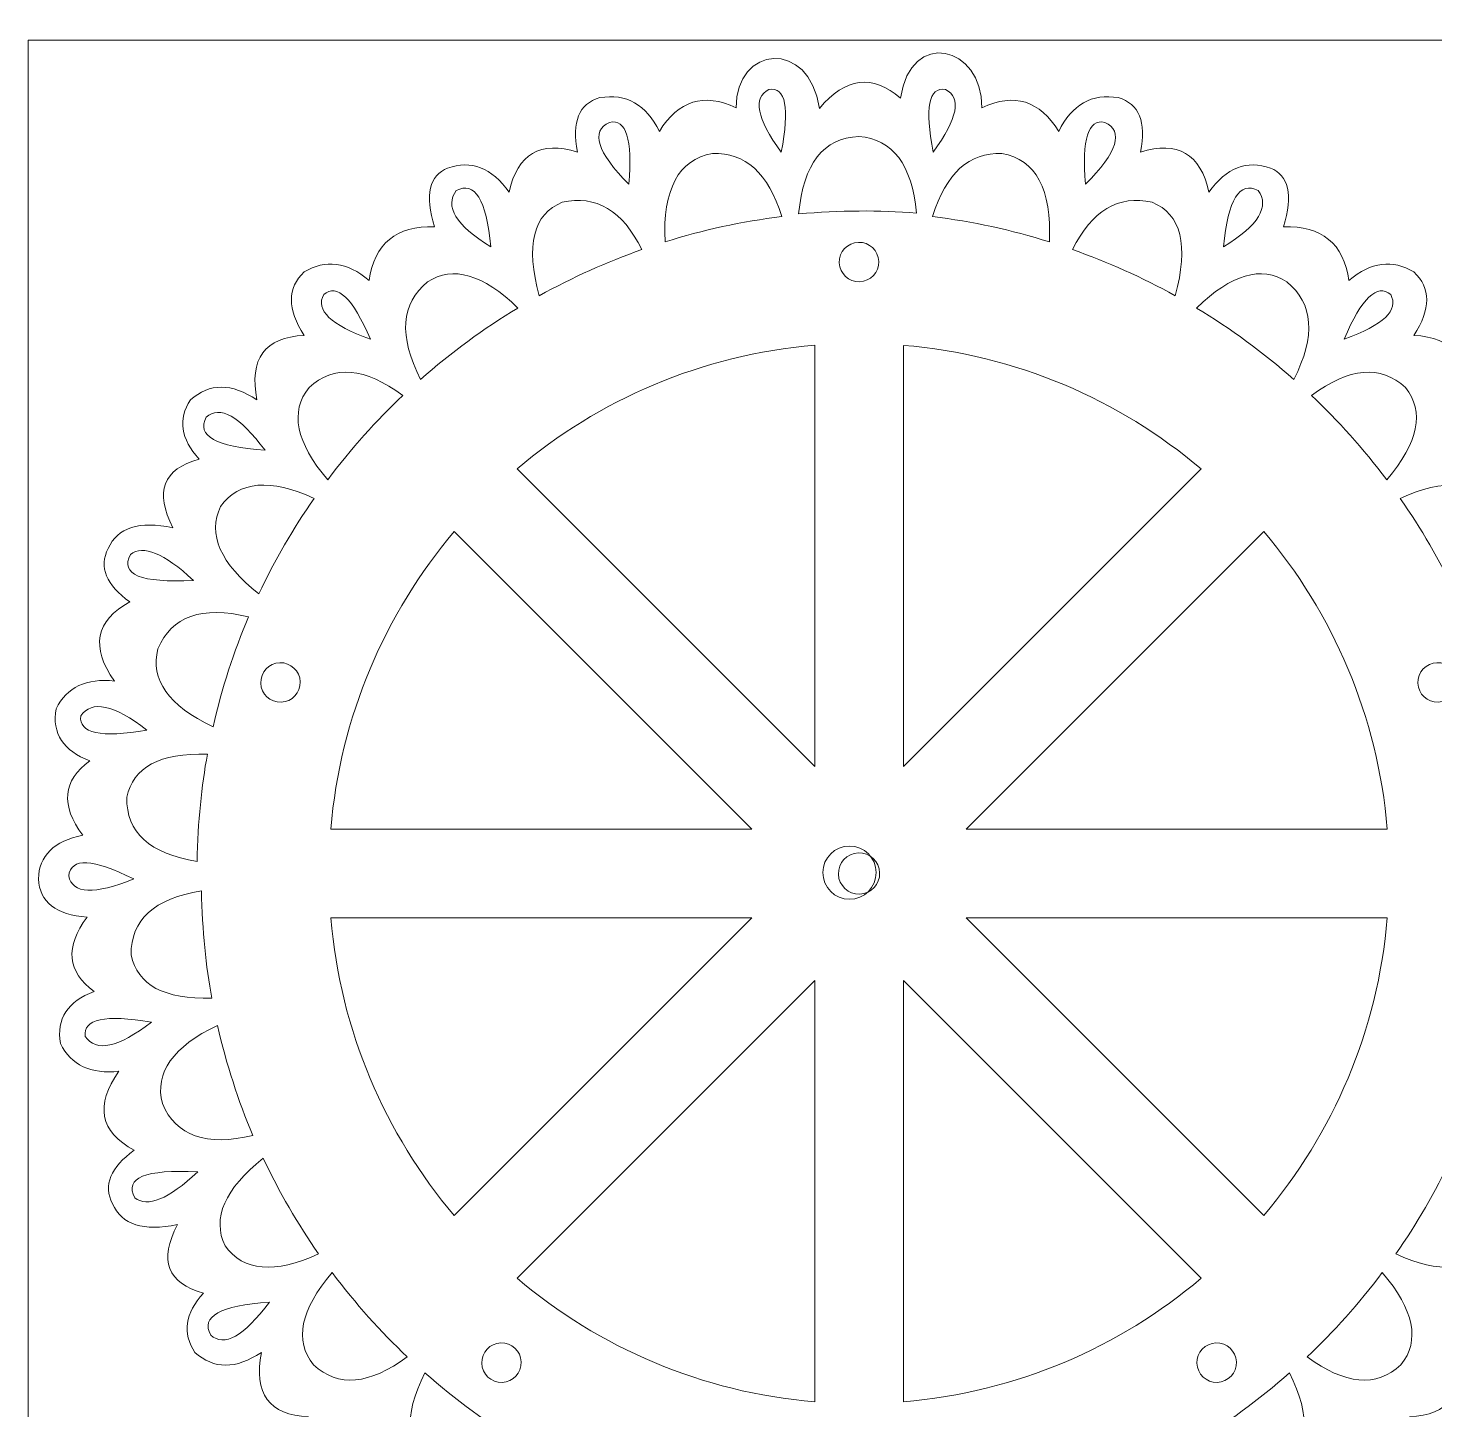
# Model space of a CAD drawing. Header units: centimetres. Extents: x -35 to 33, y -75 to 42.
# Drawn here: x -35.47 to -3.76, y 10.38 to 41.53 of the extents above; entities that cross this region are included whole.
import ezdxf

# ---------------------------------------------------------------- set-up
doc = ezdxf.new("R2010")
doc.units = ezdxf.units.CM
doc.header["$MEASUREMENT"] = 0
doc.layers.add('Capa 1', color=7, linetype='Continuous')

msp = doc.modelspace()

# ---------------------------------------------------------------- linework, layer by layer
at = {"layer": 'Capa 1', "color": 242, "lineweight": 20}
for points in [[(-35.46958, 41.25672), (-35.46958, 41.25672), (33.34861, 41.25672), (33.34861, 41.25672), (33.34861, 41.25672), (33.34861, 41.25672), (33.34861, -36.66365), (33.34861, -36.66365), (33.34861, -36.66365), (33.34861, -36.66365), (-35.46958, -36.66365), (-35.46958, -36.66365), (-35.46958, -36.66365), (-35.46958, -36.66365), (-35.46958, 41.25672), (-35.46958, 41.25672)], [(-16.95253, 23.09302), (-16.62116, 23.09302), (-16.35253, 22.82439), (-16.35253, 22.49302), (-16.35253, 22.49302), (-16.35253, 22.16165), (-16.62116, 21.89302), (-16.95253, 21.89302), (-16.95253, 21.89302), (-17.2839, 21.89302), (-17.55253, 22.16165), (-17.55253, 22.49302), (-17.55253, 22.49302), (-17.55253, 22.82439), (-17.2839, 23.09302), (-16.95253, 23.09302)]]:
    msp.add_open_spline(points, degree=3, knots=[0, 0, 0, 0, 0.2, 0.2, 0.2, 0.2, 0.4, 0.4, 0.4, 0.4, 0.6, 0.6, 0.6, 0.6, 1, 1, 1, 1], dxfattribs=at)
at = {"layer": 'Capa 1', "color": 142, "lineweight": 20}
for points, knots in [([(-10.8931, 39.96344), (-10.42256, 39.82553), (-10.25566, 39.41708), (-10.39245, 38.73812), (-10.39245, 38.73812), (-9.5524, 38.99689), (-9.0385, 38.69585), (-8.85075, 37.83501), (-8.85075, 37.83501), (-8.45577, 38.38297), (-7.9931, 38.5636), (-7.46277, 38.37686), (-7.46277, 38.37686), (-7.04839, 38.21297), (-6.9509, 37.77199), (-7.17029, 37.05392), (-7.17029, 37.05392), (-6.30589, 37.07732), (-5.81349, 36.67377), (-5.69311, 35.84323), (-5.69311, 35.84323), (-5.19499, 36.26282), (-4.70757, 36.32628), (-4.23081, 36.03364), (-4.23081, 36.03364), (-3.84409, 35.67403), (-3.84409, 35.19724), (-4.23081, 34.60332), (-4.23081, 34.60332), (-3.33825, 34.56265), (-2.983, 34.07775), (-3.16502, 33.14857), (-3.16502, 33.14857), (-2.5911, 33.5338), (-2.09151, 33.5338), (-1.6662, 33.14857), (-1.6662, 33.14857), (-1.37798, 32.71415), (-1.44302, 32.26991), (-1.86134, 31.81584), (-1.86134, 31.81584), (-1.04739, 31.59095), (-0.85076, 31.07513), (-1.27147, 30.26834), (-1.27147, 30.26834), (-0.50724, 30.42906), (-0.01978, 30.27284), (0.19087, 29.7997), (0.19087, 29.7997), (0.40327, 29.38063), (0.23969, 28.97871), (-0.29988, 28.59394), (-0.29988, 28.59394), (0.47637, 28.1751), (0.59203, 27.58118), (0.0471, 26.81212), (0.0471, 26.81212), (0.68057, 26.88262), (1.1201, 26.67433), (1.36569, 26.18727), (1.36569, 26.18727), (1.45802, 25.62707), (1.20354, 25.23655), (0.60232, 25.01566), (0.60232, 25.01566), (1.21514, 24.5704), (1.26801, 24.01064), (0.76096, 23.33637), (0.76096, 23.33637), (1.41368, 23.2037), (1.74746, 22.875), (1.76228, 22.35028), (1.76228, 22.35028), (1.7345, 21.82737), (1.36769, 21.54097), (0.66182, 21.49108), (0.66182, 21.49108), (1.16887, 20.81683), (1.11599, 20.25706), (0.50317, 19.81179), (0.50317, 19.81179), (1.10441, 19.59091), (1.35887, 19.20039), (1.26654, 18.64019), (1.26654, 18.64019), (1.02095, 18.15312), (0.58144, 17.94484), (-0.05205, 18.01533), (-0.05205, 18.01533), (0.49289, 17.24627), (0.37723, 16.65234), (-0.39903, 16.23351), (-0.39903, 16.23351), (0.14055, 15.84875), (0.30413, 15.44682), (0.09173, 15.02774), (0.09173, 15.02774), (-0.11893, 14.55461), (-0.60639, 14.3984), (-1.37063, 14.5591), (-1.37063, 14.5591), (-0.94991, 13.75233), (-1.14653, 13.2365), (-1.96048, 13.01161), (-1.96048, 13.01161), (-1.54218, 12.55755), (-1.47714, 12.1133), (-1.76536, 11.67888), (-1.76536, 11.67888), (-2.19066, 11.29365), (-2.69025, 11.29365), (-3.26417, 11.67888), (-3.26417, 11.67888), (-3.08214, 10.74971), (-3.43739, 10.2648), (-4.32996, 10.22414), (-4.32996, 10.22414), (-3.94324, 9.6302), (-3.94324, 9.15342), (-4.32996, 8.79381), (-4.32996, 8.79381), (-4.80671, 8.50117), (-5.29414, 8.56463), (-5.79226, 8.98421), (-5.79226, 8.98421), (-5.91264, 8.15368), (-6.40504, 7.75014), (-7.26944, 7.77353), (-7.26944, 7.77353), (-7.05004, 7.05546), (-7.14753, 6.61448), (-7.56191, 6.4506), (-7.56191, 6.4506), (-8.09224, 6.26385), (-8.55491, 6.44448), (-8.94991, 6.99245), (-8.94991, 6.99245), (-9.13765, 6.13161), (-9.65154, 5.83057), (-10.49159, 6.08934), (-10.49159, 6.08934), (-10.35481, 5.41038), (-10.5217, 5.00194), (-10.99226, 4.86401), (-10.99226, 4.86401), (-11.5893, 4.76532), (-12.03707, 5.01916), (-12.33558, 5.62557), (-12.33558, 5.62557), (-12.76086, 4.92767), (-13.33833, 4.74946), (-14.06798, 5.09097), (-14.06798, 5.09097), (-14.05722, 3.693), (-15.31878, 3.63319), (-15.85995, 4.7537), (-15.85995, 4.7537), (-16.48194, 4.23073), (-16.95364, 4.41484), (-17.5337, 5.10561), (-17.5337, 5.10561), (-17.75762, 3.52623), (-19.41822, 3.693), (-19.40746, 5.09097), (-19.40746, 5.09097), (-20.13711, 4.74946), (-20.71458, 4.92767), (-21.13986, 5.62557), (-21.13986, 5.62557), (-21.43837, 5.01916), (-21.88614, 4.76532), (-22.48318, 4.86401), (-22.48318, 4.86401), (-22.95374, 5.00194), (-23.12063, 5.41038), (-22.98385, 6.08934), (-22.98385, 6.08934), (-23.8239, 5.83057), (-24.33779, 6.13161), (-24.52553, 6.99245), (-24.52553, 6.99245), (-24.92053, 6.44448), (-25.3832, 6.26385), (-25.91353, 6.4506), (-25.91353, 6.4506), (-26.32791, 6.61448), (-26.4254, 7.05546), (-26.206, 7.77353), (-26.206, 7.77353), (-27.0704, 7.75014), (-27.5628, 8.15368), (-27.68318, 8.98421), (-27.68318, 8.98421), (-28.1813, 8.56463), (-28.66873, 8.50117), (-29.14548, 8.79381), (-29.14548, 8.79381), (-29.5322, 9.15342), (-29.5322, 9.6302), (-29.14548, 10.22414), (-29.14548, 10.22414), (-30.03805, 10.2648), (-30.3933, 10.74971), (-30.21127, 11.67888), (-30.21127, 11.67888), (-30.78519, 11.29365), (-31.28478, 11.29365), (-31.71008, 11.67888), (-31.71008, 11.67888), (-31.9983, 12.1133), (-31.93326, 12.55755), (-31.51496, 13.01161), (-31.51496, 13.01161), (-32.32891, 13.2365), (-32.52553, 13.75233), (-32.10481, 14.5591), (-32.10481, 14.5591), (-32.86905, 14.3984), (-33.35651, 14.55461), (-33.56717, 15.02774), (-33.56717, 15.02774), (-33.77957, 15.44682), (-33.61599, 15.84875), (-33.07641, 16.23351), (-33.07641, 16.23351), (-33.85267, 16.65234), (-33.96833, 17.24627), (-33.42339, 18.01533), (-33.42339, 18.01533), (-34.05688, 17.94484), (-34.49639, 18.15312), (-34.74198, 18.64019), (-34.74198, 18.64019), (-34.83431, 19.20039), (-34.57985, 19.59091), (-33.97861, 19.81179), (-33.97861, 19.81179), (-34.59143, 20.25706), (-34.64431, 20.81683), (-34.13726, 21.49108), (-34.13726, 21.49108), (-34.84313, 21.54097), (-35.20994, 21.82737), (-35.23772, 22.35028), (-35.23772, 22.35028), (-35.2229, 22.875), (-34.88912, 23.2037), (-34.2364, 23.33637), (-34.2364, 23.33637), (-34.74345, 24.01064), (-34.69058, 24.5704), (-34.07776, 25.01566), (-34.07776, 25.01566), (-34.67898, 25.23655), (-34.93346, 25.62707), (-34.84113, 26.18727), (-34.84113, 26.18727), (-34.59554, 26.67433), (-34.15601, 26.88262), (-33.52254, 26.81212), (-33.52254, 26.81212), (-34.06747, 27.58118), (-33.95181, 28.1751), (-33.17556, 28.59394), (-33.17556, 28.59394), (-33.71513, 28.97871), (-33.87871, 29.38063), (-33.66631, 29.7997), (-33.66631, 29.7997), (-33.45566, 30.27284), (-32.9682, 30.42906), (-32.20397, 30.26834), (-32.20397, 30.26834), (-32.62468, 31.07513), (-32.42805, 31.59095), (-31.6141, 31.81584), (-31.6141, 31.81584), (-32.03242, 32.26991), (-32.09746, 32.71415), (-31.80924, 33.14857), (-31.80924, 33.14857), (-31.38393, 33.5338), (-30.88434, 33.5338), (-30.31042, 33.14857), (-30.31042, 33.14857), (-30.49244, 34.07775), (-30.13719, 34.56265), (-29.24463, 34.60332), (-29.24463, 34.60332), (-29.63135, 35.19724), (-29.63135, 35.67403), (-29.24463, 36.03364), (-29.24463, 36.03364), (-28.76787, 36.32628), (-28.28045, 36.26282), (-27.78233, 35.84323), (-27.78233, 35.84323), (-27.66195, 36.67377), (-27.16955, 37.07732), (-26.30515, 37.05392), (-26.30515, 37.05392), (-26.52454, 37.77199), (-26.42705, 38.21297), (-26.01267, 38.37686), (-26.01267, 38.37686), (-25.48234, 38.5636), (-25.01967, 38.38297), (-24.62469, 37.83501), (-24.62469, 37.83501), (-24.43694, 38.69585), (-23.92304, 38.99689), (-23.08299, 38.73812), (-23.08299, 38.73812), (-23.21978, 39.41708), (-23.05288, 39.82553), (-22.58234, 39.96344), (-22.58234, 39.96344), (-21.98528, 40.06213), (-21.5375, 39.80828), (-21.23899, 39.20189), (-21.23899, 39.20189), (-20.81373, 39.8998), (-20.23626, 40.07799), (-19.50661, 39.73647), (-19.50661, 39.73647), (-19.51737, 41.13446), (-17.85676, 41.30123), (-17.63284, 39.72184), (-17.63284, 39.72184), (-17.04469, 40.42224), (-16.43498, 40.49873), (-15.80369, 39.95127), (-15.80369, 39.95127), (-15.57976, 41.53066), (-13.95807, 41.13446), (-13.96883, 39.73647), (-13.96883, 39.73647), (-13.23918, 40.07799), (-12.66171, 39.8998), (-12.23645, 39.20189), (-12.23645, 39.20189), (-11.93794, 39.80828), (-11.49016, 40.06213), (-10.8931, 39.96344)], [0, 0, 0, 0, 0.01149425, 0.01149425, 0.01149425, 0.01149425, 0.02298851, 0.02298851, 0.02298851, 0.02298851, 0.03448276, 0.03448276, 0.03448276, 0.03448276, 0.04597701, 0.04597701, 0.04597701, 0.04597701, 0.05747126, 0.05747126, 0.05747126, 0.05747126, 0.06896552, 0.06896552, 0.06896552, 0.06896552, 0.08045977, 0.08045977, 0.08045977, 0.08045977, 0.09195402, 0.09195402, 0.09195402, 0.09195402, 0.10344828, 0.10344828, 0.10344828, 0.10344828, 0.11494253, 0.11494253, 0.11494253, 0.11494253, 0.12643678, 0.12643678, 0.12643678, 0.12643678, 0.13793103, 0.13793103, 0.13793103, 0.13793103, 0.14942529, 0.14942529, 0.14942529, 0.14942529, 0.16091954, 0.16091954, 0.16091954, 0.16091954, 0.17241379, 0.17241379, 0.17241379, 0.17241379, 0.18390805, 0.18390805, 0.18390805, 0.18390805, 0.1954023, 0.1954023, 0.1954023, 0.1954023, 0.20689655, 0.20689655, 0.20689655, 0.20689655, 0.2183908, 0.2183908, 0.2183908, 0.2183908, 0.22988506, 0.22988506, 0.22988506, 0.22988506, 0.24137931, 0.24137931, 0.24137931, 0.24137931, 0.25287356, 0.25287356, 0.25287356, 0.25287356, 0.26436782, 0.26436782, 0.26436782, 0.26436782, 0.27586207, 0.27586207, 0.27586207, 0.27586207, 0.28735632, 0.28735632, 0.28735632, 0.28735632, 0.29885057, 0.29885057, 0.29885057, 0.29885057, 0.31034483, 0.31034483, 0.31034483, 0.31034483, 0.32183908, 0.32183908, 0.32183908, 0.32183908, 0.33333333, 0.33333333, 0.33333333, 0.33333333, 0.34482759, 0.34482759, 0.34482759, 0.34482759, 0.35632184, 0.35632184, 0.35632184, 0.35632184, 0.36781609, 0.36781609, 0.36781609, 0.36781609, 0.37931034, 0.37931034, 0.37931034, 0.37931034, 0.3908046, 0.3908046, 0.3908046, 0.3908046, 0.40229885, 0.40229885, 0.40229885, 0.40229885, 0.4137931, 0.4137931, 0.4137931, 0.4137931, 0.42528736, 0.42528736, 0.42528736, 0.42528736, 0.43678161, 0.43678161, 0.43678161, 0.43678161, 0.44827586, 0.44827586, 0.44827586, 0.44827586, 0.45977011, 0.45977011, 0.45977011, 0.45977011, 0.47126437, 0.47126437, 0.47126437, 0.47126437, 0.48275862, 0.48275862, 0.48275862, 0.48275862, 0.49425287, 0.49425287, 0.49425287, 0.49425287, 0.50574713, 0.50574713, 0.50574713, 0.50574713, 0.51724138, 0.51724138, 0.51724138, 0.51724138, 0.52873563, 0.52873563, 0.52873563, 0.52873563, 0.54022989, 0.54022989, 0.54022989, 0.54022989, 0.55172414, 0.55172414, 0.55172414, 0.55172414, 0.56321839, 0.56321839, 0.56321839, 0.56321839, 0.57471264, 0.57471264, 0.57471264, 0.57471264, 0.5862069, 0.5862069, 0.5862069, 0.5862069, 0.59770115, 0.59770115, 0.59770115, 0.59770115, 0.6091954, 0.6091954, 0.6091954, 0.6091954, 0.62068966, 0.62068966, 0.62068966, 0.62068966, 0.63218391, 0.63218391, 0.63218391, 0.63218391, 0.64367816, 0.64367816, 0.64367816, 0.64367816, 0.65517241, 0.65517241, 0.65517241, 0.65517241, 0.66666667, 0.66666667, 0.66666667, 0.66666667, 0.67816092, 0.67816092, 0.67816092, 0.67816092, 0.68965517, 0.68965517, 0.68965517, 0.68965517, 0.70114943, 0.70114943, 0.70114943, 0.70114943, 0.71264368, 0.71264368, 0.71264368, 0.71264368, 0.72413793, 0.72413793, 0.72413793, 0.72413793, 0.73563218, 0.73563218, 0.73563218, 0.73563218, 0.74712644, 0.74712644, 0.74712644, 0.74712644, 0.75862069, 0.75862069, 0.75862069, 0.75862069, 0.77011494, 0.77011494, 0.77011494, 0.77011494, 0.7816092, 0.7816092, 0.7816092, 0.7816092, 0.79310345, 0.79310345, 0.79310345, 0.79310345, 0.8045977, 0.8045977, 0.8045977, 0.8045977, 0.81609195, 0.81609195, 0.81609195, 0.81609195, 0.82758621, 0.82758621, 0.82758621, 0.82758621, 0.83908046, 0.83908046, 0.83908046, 0.83908046, 0.85057471, 0.85057471, 0.85057471, 0.85057471, 0.86206897, 0.86206897, 0.86206897, 0.86206897, 0.87356322, 0.87356322, 0.87356322, 0.87356322, 0.88505747, 0.88505747, 0.88505747, 0.88505747, 0.89655172, 0.89655172, 0.89655172, 0.89655172, 0.90804598, 0.90804598, 0.90804598, 0.90804598, 0.91954023, 0.91954023, 0.91954023, 0.91954023, 0.93103448, 0.93103448, 0.93103448, 0.93103448, 0.94252874, 0.94252874, 0.94252874, 0.94252874, 0.95402299, 0.95402299, 0.95402299, 0.95402299, 0.96551724, 0.96551724, 0.96551724, 0.96551724, 0.97701149, 0.97701149, 0.97701149, 0.97701149, 1, 1, 1, 1]), ([(-18.77002, 40.14657), (-18.39002, 40.2058), (-18.29749, 39.73553), (-18.49242, 38.73575), (-18.49242, 38.73575), (-19.04569, 39.49679), (-19.13821, 39.96705), (-18.77002, 40.14657)], [0, 0, 0, 0, 0.33333333, 0.33333333, 0.33333333, 0.33333333, 1, 1, 1, 1]), ([(-14.78877, 40.14657), (-15.16878, 40.2058), (-15.26129, 39.73553), (-15.06637, 38.73575), (-15.06637, 38.73575), (-14.5131, 39.49679), (-14.42059, 39.96705), (-14.78877, 40.14657)], [0, 0, 0, 0, 0.33333333, 0.33333333, 0.33333333, 0.33333333, 1, 1, 1, 1]), ([(-22.3614, 39.40692), (-21.98651, 39.48946), (-21.8411, 39.02406), (-21.92518, 38.01076), (-21.92518, 38.01076), (-22.64917, 38.73766), (-22.79458, 39.20305), (-22.3614, 39.40692)], [0, 0, 0, 0, 0.33333333, 0.33333333, 0.33333333, 0.33333333, 1, 1, 1, 1]), ([(-11.19739, 39.40692), (-11.57228, 39.48946), (-11.71769, 39.02406), (-11.63361, 38.01076), (-11.63361, 38.01076), (-10.9096, 38.73766), (-10.76422, 39.20305), (-11.19739, 39.40692)], [0, 0, 0, 0, 0.33333333, 0.33333333, 0.33333333, 0.33333333, 1, 1, 1, 1]), ([(-18.10018, 37.34156), (-17.16781, 37.42358), (-16.28264, 37.43015), (-15.44473, 37.36129), (-15.44473, 37.36129), (-15.54193, 38.45345), (-15.9749, 39.02876), (-16.74365, 39.08723), (-16.74365, 39.08723), (-17.54012, 39.05746), (-17.9923, 38.47558), (-18.10018, 37.34156)], [0, 0, 0, 0, 0.25, 0.25, 0.25, 0.25, 0.5, 0.5, 0.5, 0.5, 1, 1, 1, 1]), ([(-20.04145, 38.70511), (-19.30241, 38.73454), (-18.7815, 38.26122), (-18.47879, 37.28518), (-18.47879, 37.28518), (-19.38049, 37.17024), (-20.25825, 36.97929), (-21.11205, 36.71231), (-21.11205, 36.71231), (-21.16568, 37.90026), (-20.80881, 38.56454), (-20.04145, 38.70511)], [0, 0, 0, 0, 0.25, 0.25, 0.25, 0.25, 0.5, 0.5, 0.5, 0.5, 1, 1, 1, 1]), ([(-13.51734, 38.70511), (-14.25639, 38.73454), (-14.77727, 38.26122), (-15.08, 37.28518), (-15.08, 37.28518), (-14.17828, 37.17024), (-13.30055, 36.97929), (-12.44674, 36.71231), (-12.44674, 36.71231), (-12.3931, 37.90026), (-12.74998, 38.56454), (-13.51734, 38.70511)], [0, 0, 0, 0, 0.25, 0.25, 0.25, 0.25, 0.5, 0.5, 0.5, 0.5, 1, 1, 1, 1]), ([(-25.81653, 37.86919), (-25.40045, 38.09205), (-25.14104, 37.66898), (-25.03827, 36.59996), (-25.03827, 36.59996), (-25.82762, 37.08861), (-26.08703, 37.51167), (-25.81653, 37.86919)], [0, 0, 0, 0, 0.33333333, 0.33333333, 0.33333333, 0.33333333, 1, 1, 1, 1]), ([(-7.74226, 37.86919), (-8.15833, 38.09205), (-8.41774, 37.66898), (-8.52052, 36.59996), (-8.52052, 36.59996), (-7.73118, 37.08861), (-7.47175, 37.51167), (-7.74226, 37.86919)], [0, 0, 0, 0, 0.33333333, 0.33333333, 0.33333333, 0.33333333, 1, 1, 1, 1]), ([(-23.42723, 37.6056), (-22.66601, 37.77427), (-22.06805, 37.41877), (-21.63337, 36.53914), (-21.63337, 36.53914), (-22.42625, 36.26037), (-23.19788, 35.91356), (-23.94823, 35.49873), (-23.94823, 35.49873), (-24.25784, 36.63703), (-24.08416, 37.33932), (-23.42723, 37.6056)], [0, 0, 0, 0, 0.25, 0.25, 0.25, 0.25, 0.5, 0.5, 0.5, 0.5, 1, 1, 1, 1]), ([(-10.13156, 37.6056), (-10.89278, 37.77427), (-11.49073, 37.41877), (-11.92543, 36.53914), (-11.92543, 36.53914), (-11.13253, 36.26037), (-10.36089, 35.91356), (-9.61055, 35.49873), (-9.61055, 35.49873), (-9.30095, 36.63703), (-9.47463, 37.33932), (-10.13156, 37.6056)], [0, 0, 0, 0, 0.25, 0.25, 0.25, 0.25, 0.5, 0.5, 0.5, 0.5, 1, 1, 1, 1]), ([(-17.18251, 36.24245), (-17.1906, 36.48809), (-16.99805, 36.69377), (-16.75241, 36.70186), (-16.75241, 36.70186), (-16.50677, 36.70996), (-16.30108, 36.51739), (-16.293, 36.27177), (-16.293, 36.27177), (-16.2849, 36.02613), (-16.47746, 35.82045), (-16.7231, 35.81235), (-16.7231, 35.81235), (-16.96874, 35.80426), (-17.17443, 35.99683), (-17.18251, 36.24245)], [0, 0, 0, 0, 0.2, 0.2, 0.2, 0.2, 0.4, 0.4, 0.4, 0.4, 0.6, 0.6, 0.6, 0.6, 1, 1, 1, 1]), ([(-26.46593, 35.80913), (-27.0664, 35.32632), (-27.11902, 34.59418), (-26.62385, 33.61271), (-26.62385, 33.61271), (-25.93309, 34.21971), (-25.20167, 34.75559), (-24.42954, 35.22038), (-24.42954, 35.22038), (-25.21235, 35.98523), (-25.89114, 36.18149), (-26.46593, 35.80913)], [0, 0, 0, 0, 0.25, 0.25, 0.25, 0.25, 0.5, 0.5, 0.5, 0.5, 1, 1, 1, 1]), ([(-7.09286, 35.80913), (-6.49238, 35.32632), (-6.43976, 34.59418), (-6.93493, 33.61271), (-6.93493, 33.61271), (-7.62568, 34.21971), (-8.35711, 34.75559), (-9.12925, 35.22038), (-9.12925, 35.22038), (-8.34644, 35.98523), (-7.66762, 36.18149), (-7.09286, 35.80913)], [0, 0, 0, 0, 0.25, 0.25, 0.25, 0.25, 0.5, 0.5, 0.5, 0.5, 1, 1, 1, 1]), ([(-28.80569, 35.526), (-28.99872, 35.17375), (-28.64842, 34.83852), (-27.75478, 34.52038), (-27.75478, 34.52038), (-28.15272, 35.44548), (-28.50303, 35.78069), (-28.80569, 35.526)], [0, 0, 0, 0, 0.33333333, 0.33333333, 0.33333333, 0.33333333, 1, 1, 1, 1]), ([(-4.75311, 35.526), (-4.56006, 35.17375), (-4.91036, 34.83852), (-5.804, 34.52038), (-5.804, 34.52038), (-5.40607, 35.44548), (-5.05576, 35.78069), (-4.75311, 35.526)], [0, 0, 0, 0, 0.33333333, 0.33333333, 0.33333333, 0.33333333, 1, 1, 1, 1]), ([(-24.44775, 31.59626), (-24.44775, 31.59626), (-17.73772, 24.88623), (-17.73772, 24.88623), (-17.73772, 24.88623), (-17.73772, 24.88623), (-17.73772, 34.38022), (-17.73772, 34.38022), (-17.73772, 34.38022), (-20.29191, 34.1673), (-22.60938, 33.15294), (-24.44775, 31.59626)], [0, 0, 0, 0, 0.25, 0.25, 0.25, 0.25, 0.5, 0.5, 0.5, 0.5, 1, 1, 1, 1]), ([(-15.73772, 34.37998), (-15.73772, 34.37998), (-15.73772, 24.88623), (-15.73772, 24.88623), (-15.73772, 24.88623), (-15.73772, 24.88623), (-9.02807, 31.59588), (-9.02807, 31.59588), (-9.02807, 31.59588), (-10.87643, 33.15893), (-13.20078, 34.16898), (-15.73772, 34.37998)], [0, 0, 0, 0, 0.25, 0.25, 0.25, 0.25, 0.5, 0.5, 0.5, 0.5, 1, 1, 1, 1]), ([(-29.13775, 33.43174), (-28.57886, 33.94195), (-27.87393, 33.88083), (-27.02296, 33.24835), (-27.02296, 33.24835), (-27.61932, 32.68761), (-28.18352, 32.05534), (-28.71555, 31.35152), (-28.71555, 31.35152), (-29.43337, 32.19093), (-29.57412, 32.88434), (-29.13775, 33.43174)], [0, 0, 0, 0, 0.25, 0.25, 0.25, 0.25, 0.5, 0.5, 0.5, 0.5, 1, 1, 1, 1]), ([(-4.42103, 33.43174), (-4.97992, 33.94195), (-5.68486, 33.88083), (-6.53582, 33.24835), (-6.53582, 33.24835), (-5.93946, 32.68761), (-5.37527, 32.05534), (-4.84323, 31.35152), (-4.84323, 31.35152), (-4.12541, 32.19093), (-3.98466, 32.88434), (-4.42103, 33.43174)], [0, 0, 0, 0, 0.25, 0.25, 0.25, 0.25, 0.5, 0.5, 0.5, 0.5, 1, 1, 1, 1]), ([(-31.45269, 32.75806), (-31.68286, 32.34115), (-31.24167, 32.09382), (-30.12916, 32.01605), (-30.12916, 32.01605), (-30.70775, 32.78946), (-31.14893, 33.03677), (-31.45269, 32.75806)], [0, 0, 0, 0, 0.33333333, 0.33333333, 0.33333333, 0.33333333, 1, 1, 1, 1]), ([(-31.13047, 30.74682), (-30.71493, 31.32311), (-30.01211, 31.38345), (-29.02206, 30.92784), (-29.02206, 30.92784), (-29.49242, 30.25481), (-29.90796, 29.53708), (-30.26865, 28.7746), (-30.26865, 28.7746), (-31.13927, 29.46514), (-31.42655, 30.12254), (-31.13047, 30.74682)], [0, 0, 0, 0, 0.25, 0.25, 0.25, 0.25, 0.5, 0.5, 0.5, 0.5, 1, 1, 1, 1]), ([(-2.42832, 30.74682), (-2.84386, 31.32311), (-3.54667, 31.38345), (-4.53671, 30.92784), (-4.53671, 30.92784), (-4.06636, 30.25481), (-3.65083, 29.53708), (-3.29013, 28.7746), (-3.29013, 28.7746), (-2.41951, 29.46514), (-2.13223, 30.12254), (-2.42832, 30.74682)], [0, 0, 0, 0, 0.25, 0.25, 0.25, 0.25, 0.5, 0.5, 0.5, 0.5, 1, 1, 1, 1]), ([(-28.64571, 23.47202), (-28.64571, 23.47202), (-19.15193, 23.47202), (-19.15193, 23.47202), (-19.15193, 23.47202), (-19.15193, 23.47202), (-25.8616, 30.18169), (-25.8616, 30.18169), (-25.8616, 30.18169), (-27.42467, 28.33333), (-28.43471, 26.00897), (-28.64571, 23.47202)], [0, 0, 0, 0, 0.25, 0.25, 0.25, 0.25, 0.5, 0.5, 0.5, 0.5, 1, 1, 1, 1]), ([(-7.61349, 30.18204), (-7.61349, 30.18204), (-14.32351, 23.47202), (-14.32351, 23.47202), (-14.32351, 23.47202), (-14.32351, 23.47202), (-4.82951, 23.47202), (-4.82951, 23.47202), (-4.82951, 23.47202), (-5.04244, 26.02621), (-6.0568, 28.34367), (-7.61349, 30.18204)], [0, 0, 0, 0, 0.25, 0.25, 0.25, 0.25, 0.5, 0.5, 0.5, 0.5, 1, 1, 1, 1]), ([(-33.16284, 29.6631), (-33.40439, 29.21258), (-32.93184, 29.01894), (-31.74513, 29.08218), (-31.74513, 29.08218), (-32.40762, 29.69783), (-32.88019, 29.89147), (-33.16284, 29.6631)], [0, 0, 0, 0, 0.33333333, 0.33333333, 0.33333333, 0.33333333, 1, 1, 1, 1]), ([(-32.54317, 27.53955), (-32.71952, 26.84317), (-32.30531, 26.25676), (-31.30053, 25.78032), (-31.30053, 25.78032), (-31.10046, 26.65206), (-30.83352, 27.47819), (-30.49972, 28.25872), (-30.49972, 28.25872), (-31.55306, 28.51306), (-32.23421, 28.27333), (-32.54317, 27.53955)], [0, 0, 0, 0, 0.25, 0.25, 0.25, 0.25, 0.5, 0.5, 0.5, 0.5, 1, 1, 1, 1]), ([(-30.22567, 26.76601), (-30.23376, 27.01166), (-30.04121, 27.21733), (-29.79557, 27.22542), (-29.79557, 27.22542), (-29.54994, 27.23352), (-29.34425, 27.04095), (-29.33616, 26.79533), (-29.33616, 26.79533), (-29.32806, 26.54968), (-29.52062, 26.34401), (-29.76626, 26.33591), (-29.76626, 26.33591), (-30.01189, 26.32782), (-30.21758, 26.52039), (-30.22567, 26.76601)], [0, 0, 0, 0, 0.2, 0.2, 0.2, 0.2, 0.4, 0.4, 0.4, 0.4, 0.6, 0.6, 0.6, 0.6, 1, 1, 1, 1]), ([(-4.13931, 26.76599), (-4.1474, 27.01164), (-3.95485, 27.21731), (-3.70921, 27.2254), (-3.70921, 27.2254), (-3.46358, 27.2335), (-3.25789, 27.04093), (-3.2498, 26.79531), (-3.2498, 26.79531), (-3.2417, 26.54966), (-3.43426, 26.34399), (-3.6799, 26.33589), (-3.6799, 26.33589), (-3.92553, 26.3278), (-4.13122, 26.52037), (-4.13931, 26.76599)], [0, 0, 0, 0, 0.2, 0.2, 0.2, 0.2, 0.4, 0.4, 0.4, 0.4, 0.6, 0.6, 0.6, 0.6, 1, 1, 1, 1]), ([(-34.28306, 26.02622), (-34.33056, 25.63548), (-33.83322, 25.52808), (-32.79098, 25.70401), (-32.79098, 25.70401), (-33.53763, 26.28189), (-34.03498, 26.3893), (-34.28306, 26.02622)], [0, 0, 0, 0, 0.33333333, 0.33333333, 0.33333333, 0.33333333, 1, 1, 1, 1]), ([(-33.24704, 24.1907), (-33.25747, 23.40043), (-32.72895, 22.91878), (-31.66152, 22.74574), (-31.66152, 22.74574), (-31.64099, 23.64326), (-31.56274, 24.44865), (-31.42675, 25.16196), (-31.42675, 25.16196), (-32.49982, 25.19383), (-33.10659, 24.87008), (-33.24704, 24.1907)], [0, 0, 0, 0, 0.25, 0.25, 0.25, 0.25, 0.5, 0.5, 0.5, 0.5, 1, 1, 1, 1]), ([(-34.55571, 22.4186), (-34.50386, 22.83708), (-34.01474, 22.81429), (-33.08841, 22.35027), (-33.08841, 22.35027), (-33.97884, 21.99045), (-34.46793, 22.01322), (-34.55571, 22.4186)], [0, 0, 0, 0, 0.33333333, 0.33333333, 0.33333333, 0.33333333, 1, 1, 1, 1]), ([(-16.75303, 22.93676), (-16.49636, 22.94523), (-16.28144, 22.744), (-16.27299, 22.48733), (-16.27299, 22.48733), (-16.26452, 22.23065), (-16.46574, 22.01573), (-16.72241, 22.00728), (-16.72241, 22.00728), (-16.97908, 21.99881), (-17.194, 22.20004), (-17.20245, 22.45671), (-17.20245, 22.45671), (-17.21092, 22.71339), (-17.0097, 22.92831), (-16.75303, 22.93676)], [0, 0, 0, 0, 0.2, 0.2, 0.2, 0.2, 0.4, 0.4, 0.4, 0.4, 0.6, 0.6, 0.6, 0.6, 1, 1, 1, 1]), ([(-33.1479, 20.63675), (-33.15832, 21.42703), (-32.6298, 21.90867), (-31.56238, 22.08173), (-31.56238, 22.08173), (-31.54185, 21.18421), (-31.4636, 20.3788), (-31.32761, 19.66549), (-31.32761, 19.66549), (-32.40066, 19.63364), (-33.00743, 19.95739), (-33.1479, 20.63675)], [0, 0, 0, 0, 0.25, 0.25, 0.25, 0.25, 0.5, 0.5, 0.5, 0.5, 1, 1, 1, 1]), ([(-25.86197, 14.76198), (-25.86197, 14.76198), (-19.15193, 21.47202), (-19.15193, 21.47202), (-19.15193, 21.47202), (-19.15193, 21.47202), (-28.64595, 21.47202), (-28.64595, 21.47202), (-28.64595, 21.47202), (-28.43302, 18.91782), (-27.41866, 16.60035), (-25.86197, 14.76198)], [0, 0, 0, 0, 0.25, 0.25, 0.25, 0.25, 0.5, 0.5, 0.5, 0.5, 1, 1, 1, 1]), ([(-4.82975, 21.47202), (-4.82975, 21.47202), (-14.32351, 21.47202), (-14.32351, 21.47202), (-14.32351, 21.47202), (-14.32351, 21.47202), (-7.61385, 14.76236), (-7.61385, 14.76236), (-7.61385, 14.76236), (-6.05078, 16.61067), (-5.04079, 18.93512), (-4.82975, 21.47202)], [0, 0, 0, 0, 0.25, 0.25, 0.25, 0.25, 0.5, 0.5, 0.5, 0.5, 1, 1, 1, 1]), ([(-17.73772, 10.56404), (-17.73772, 10.56404), (-17.73772, 20.05781), (-17.73772, 20.05781), (-17.73772, 20.05781), (-17.73772, 20.05781), (-24.44739, 13.34814), (-24.44739, 13.34814), (-24.44739, 13.34814), (-22.59903, 11.78508), (-20.27467, 10.77504), (-17.73772, 10.56404)], [0, 0, 0, 0, 0.25, 0.25, 0.25, 0.25, 0.5, 0.5, 0.5, 0.5, 1, 1, 1, 1]), ([(-9.0277, 13.34779), (-9.0277, 13.34779), (-15.73772, 20.05781), (-15.73772, 20.05781), (-15.73772, 20.05781), (-15.73772, 20.05781), (-15.73772, 10.5638), (-15.73772, 10.5638), (-15.73772, 10.5638), (-13.18355, 10.77674), (-10.8662, 11.79117), (-9.0277, 13.34779)], [0, 0, 0, 0, 0.25, 0.25, 0.25, 0.25, 0.5, 0.5, 0.5, 0.5, 1, 1, 1, 1]), ([(-34.18391, 18.80123), (-34.23143, 19.19198), (-33.73406, 19.29937), (-32.69184, 19.12344), (-32.69184, 19.12344), (-33.43849, 18.54557), (-33.93584, 18.43817), (-34.18391, 18.80123)], [0, 0, 0, 0, 0.33333333, 0.33333333, 0.33333333, 0.33333333, 1, 1, 1, 1]), ([(-32.44403, 17.28789), (-32.62038, 17.98428), (-32.20618, 18.57069), (-31.20137, 19.04714), (-31.20137, 19.04714), (-31.00131, 18.17542), (-30.73436, 17.34928), (-30.40059, 16.56873), (-30.40059, 16.56873), (-31.45391, 16.31439), (-32.13506, 16.55411), (-32.44403, 17.28789)], [0, 0, 0, 0, 0.25, 0.25, 0.25, 0.25, 0.5, 0.5, 0.5, 0.5, 1, 1, 1, 1]), ([(-31.03133, 14.08064), (-30.61579, 13.50436), (-29.91297, 13.44401), (-28.92292, 13.89963), (-28.92292, 13.89963), (-29.39327, 14.57264), (-29.8088, 15.29039), (-30.1695, 16.05286), (-30.1695, 16.05286), (-31.04012, 15.36232), (-31.3274, 14.70491), (-31.03133, 14.08064)], [0, 0, 0, 0, 0.25, 0.25, 0.25, 0.25, 0.5, 0.5, 0.5, 0.5, 1, 1, 1, 1]), ([(-2.52746, 14.08064), (-2.94301, 13.50436), (-3.6458, 13.44401), (-4.63586, 13.89963), (-4.63586, 13.89963), (-4.1655, 14.57264), (-3.74998, 15.29039), (-3.38928, 16.05286), (-3.38928, 16.05286), (-2.51866, 15.36232), (-2.23138, 14.70491), (-2.52746, 14.08064)], [0, 0, 0, 0, 0.25, 0.25, 0.25, 0.25, 0.5, 0.5, 0.5, 0.5, 1, 1, 1, 1]), ([(-33.06369, 15.16436), (-33.30524, 15.61487), (-32.83269, 15.80851), (-31.64598, 15.74527), (-31.64598, 15.74527), (-32.30848, 15.12963), (-32.78103, 14.93599), (-33.06369, 15.16436)], [0, 0, 0, 0, 0.33333333, 0.33333333, 0.33333333, 0.33333333, 1, 1, 1, 1]), ([(-29.03861, 11.3957), (-28.47971, 10.88549), (-27.77478, 10.94661), (-26.92382, 11.57911), (-26.92382, 11.57911), (-27.52016, 12.13984), (-28.08436, 12.77212), (-28.61641, 13.47594), (-28.61641, 13.47594), (-29.33423, 12.63652), (-29.47497, 11.94312), (-29.03861, 11.3957)], [0, 0, 0, 0, 0.25, 0.25, 0.25, 0.25, 0.5, 0.5, 0.5, 0.5, 1, 1, 1, 1]), ([(-4.52018, 11.3957), (-5.07908, 10.88549), (-5.784, 10.94661), (-6.63496, 11.57911), (-6.63496, 11.57911), (-6.03862, 12.13984), (-5.47442, 12.77212), (-4.94237, 13.47594), (-4.94237, 13.47594), (-4.22456, 12.63652), (-4.08381, 11.94312), (-4.52018, 11.3957)], [0, 0, 0, 0, 0.25, 0.25, 0.25, 0.25, 0.5, 0.5, 0.5, 0.5, 1, 1, 1, 1]), ([(-31.35353, 12.06939), (-31.58371, 12.4863), (-31.14254, 12.73365), (-30.03002, 12.8114), (-30.03002, 12.8114), (-30.60861, 12.03802), (-31.04978, 11.79068), (-31.35353, 12.06939)], [0, 0, 0, 0, 0.33333333, 0.33333333, 0.33333333, 0.33333333, 1, 1, 1, 1]), ([(-25.24363, 11.43285), (-25.25172, 11.6785), (-25.05917, 11.88417), (-24.81353, 11.89226), (-24.81353, 11.89226), (-24.5679, 11.90036), (-24.36221, 11.70779), (-24.35412, 11.46217), (-24.35412, 11.46217), (-24.34602, 11.21652), (-24.53858, 11.01085), (-24.78422, 11.00275), (-24.78422, 11.00275), (-25.02985, 10.99466), (-25.23554, 11.18723), (-25.24363, 11.43285)], [0, 0, 0, 0, 0.2, 0.2, 0.2, 0.2, 0.4, 0.4, 0.4, 0.4, 0.6, 0.6, 0.6, 0.6, 1, 1, 1, 1]), ([(-9.12135, 11.43283), (-9.12944, 11.67848), (-8.93689, 11.88415), (-8.69125, 11.89224), (-8.69125, 11.89224), (-8.44562, 11.90034), (-8.23993, 11.70777), (-8.23184, 11.46215), (-8.23184, 11.46215), (-8.22374, 11.2165), (-8.4163, 11.01083), (-8.66194, 11.00273), (-8.66194, 11.00273), (-8.90757, 10.99464), (-9.11326, 11.18721), (-9.12135, 11.43283)], [0, 0, 0, 0, 0.2, 0.2, 0.2, 0.2, 0.4, 0.4, 0.4, 0.4, 0.6, 0.6, 0.6, 0.6, 1, 1, 1, 1]), ([(-26.36678, 9.01832), (-26.96725, 9.50113), (-27.01989, 10.23327), (-26.52469, 11.21474), (-26.52469, 11.21474), (-25.83396, 10.60775), (-25.10252, 10.07187), (-24.3304, 9.60707), (-24.3304, 9.60707), (-25.11321, 8.84221), (-25.792, 8.64596), (-26.36678, 9.01832)], [0, 0, 0, 0, 0.25, 0.25, 0.25, 0.25, 0.5, 0.5, 0.5, 0.5, 1, 1, 1, 1]), ([(-7.19201, 9.01832), (-6.59154, 9.50113), (-6.5389, 10.23327), (-7.03409, 11.21474), (-7.03409, 11.21474), (-7.72483, 10.60775), (-8.45626, 10.07187), (-9.22839, 9.60707), (-9.22839, 9.60707), (-8.44558, 8.84221), (-7.76678, 8.64596), (-7.19201, 9.01832)], [0, 0, 0, 0, 0.25, 0.25, 0.25, 0.25, 0.5, 0.5, 0.5, 0.5, 1, 1, 1, 1])]:
    msp.add_open_spline(points, degree=3, knots=knots, dxfattribs=at)

doc.saveas('drawing.dxf')
